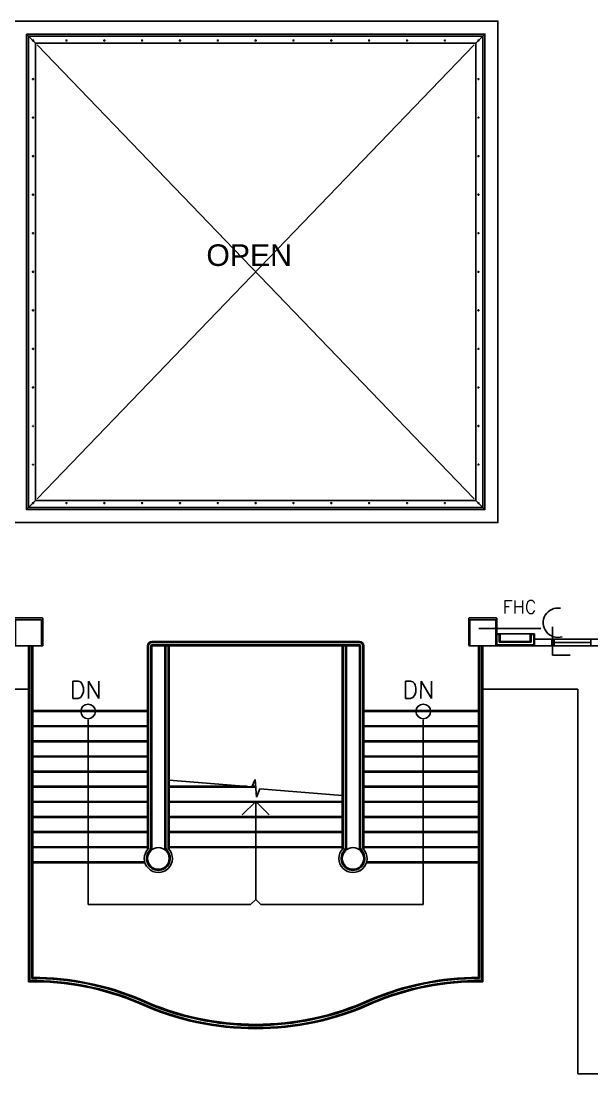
# Model space of a CAD drawing. Header units: millimetres. Extents: x -616979 to 2364082, y 43054 to 1637649.
# Drawn here: x -601854 to -588654, y 75698 to 100052 of the extents above; entities that cross this region are included whole.
import ezdxf

# ---------------------------------------------------------------- set-up
doc = ezdxf.new("R2010")
doc.units = ezdxf.units.MM
doc.linetypes.add('HIDDEN', pattern=[0.375, 0.25, -0.125])
for name, color, linetype in [('a-column', 7, 'Continuous'), ('a-labels', 7, 'Continuous'), ('a-line', 7, 'Continuous'), ('a-railings', 253, 'Continuous'), ('a-roof', 7, 'Continuous'), ('a-stairs', 8, 'Continuous'), ('a-wall', 5, 'Continuous'), ('a-windows', 7, 'Continuous')]:
    doc.layers.add(name, color=color, linetype=linetype)
doc.styles.add('-kitz', font='arial.ttf')
doc.styles.add('100scale@80cl', font='romans.shx', dxfattribs={"height": 0.2})
doc.styles.add('200scale@60cl', font='ROMANS.shx', dxfattribs={"height": 0.3})

msp = doc.modelspace()

# ---------------------------------------------------------------- linework, layer by layer
at = {"layer": 'a-column', "color": 9, "linetype": 'HIDDEN'}
for points in [[(-602004.438, 86252.18), (-601354.438, 86252.18), (-601354.438, 85602.18), (-602004.438, 85602.18)], [(-591504.438, 86252.18), (-590854.438, 86252.18), (-590854.438, 85602.18), (-591504.438, 85602.18)]]:
    msp.add_lwpolyline(points, close=True, dxfattribs=at)
at = {"layer": 'a-column'}
for points in [[(-601979.438, 86202.18), (-601379.438, 86202.18), (-601379.438, 85602.18), (-601979.438, 85602.18)], [(-591479.438, 86202.18), (-590879.438, 86202.18), (-590879.438, 85602.18), (-591479.438, 85602.18)]]:
    msp.add_lwpolyline(points, close=True, dxfattribs=at)
at = {"layer": 'a-column', "color": 9}
for centre in [(-598679.438, 80682.485), (-594179.438, 80682.485)]:
    msp.add_circle(centre, 250, dxfattribs=at)
at = {"layer": 'a-labels', "color": 9}
for p, q in [((-589567.221, 86037.784), (-589567.221, 85382.098)), ((-589567.221, 85382.098), (-589156.623, 85382.098))]:
    msp.add_line(p, q, dxfattribs=at)
msp.add_arc((-589441.9, 86135.836), 339.026, 80.2440959, 287.1329259, dxfattribs=at)
at = {"layer": 'a-line'}
for p, q in [((-591379.464, 89002.377), (-601479.464, 99502.377)), ((-601479.438, 89002.377), (-591379.49, 99502.913)), ((-588979.438, 75702.351), (-587879.438, 75698.458))]:
    msp.add_line(p, q, dxfattribs=at)
at = {"layer": 'a-railings'}
for p, q in [((-601516.938, 99539.851), (-601729.438, 99752.351)), ((-591341.938, 99539.851), (-591129.438, 99752.351)), ((-601516.938, 88964.851), (-601729.438, 88752.351)), ((-591341.938, 88964.851), (-591129.438, 88752.351)), ((-601654.438, 85602.35), (-601654.438, 77857.765)), ((-601604.438, 85602.35), (-601604.438, 77908.026)), ((-598904.438, 85602.18), (-598904.438, 80927.848)), ((-598854.438, 85602.18), (-598854.438, 80926.954)), ((-594029.438, 85702.18), (-598829.438, 85702.18)), ((-594029.438, 85677.18), (-598829.438, 85677.18)), ((-594029.438, 85627.18), (-598829.438, 85627.18)), ((-594029.438, 85602.18), (-598829.438, 85602.18)), ((-598504.438, 85602.18), (-598504.438, 80926.954)), ((-598454.438, 85602.18), (-598454.438, 80927.848)), ((-594404.438, 80927.848), (-594404.438, 85602.18)), ((-594354.438, 80931.632), (-594354.438, 85602.18)), ((-594004.438, 80926.954), (-594004.438, 85602.18)), ((-593954.438, 80927.848), (-593954.438, 85602.18)), ((-591254.438, 85602.35), (-591254.438, 77908.026)), ((-591204.438, 85602.35), (-591204.438, 77857.765))]:
    msp.add_line(p, q, dxfattribs=at)
for points in [[(-602029.438, 100052.351), (-590829.438, 100052.351), (-590829.438, 88452.351), (-602029.438, 88452.351)], [(-601729.438, 99752.351), (-591129.438, 99752.351), (-591129.438, 88752.351), (-601729.438, 88752.351)], [(-601679.438, 99702.351), (-591179.438, 99702.351), (-591179.438, 88802.351), (-601679.438, 88802.351)], [(-601516.938, 99539.851), (-591341.938, 99539.851), (-591341.938, 88964.851), (-601516.938, 88964.851)]]:
    msp.add_lwpolyline(points, close=True, dxfattribs=at)
for centre in [(-601579.438, 99602.351), (-600804.411, 99602.896), (-599929.424, 99602.787), (-599054.438, 99602.678), (-598179.438, 99602.569), (-597304.451, 99602.46), (-596429.451, 99602.351), (-595554.451, 99602.351), (-594679.464, 99602.351), (-593804.464, 99602.351), (-592929.477, 99602.351), (-592054.49, 99602.351), (-591279.438, 99602.351), (-601579.438, 98710.684), (-591279.438, 98710.684), (-601579.438, 97819.017), (-591279.438, 97819.017), (-601579.438, 96927.351), (-591279.438, 96927.351), (-601579.438, 96035.684), (-591279.438, 96035.684), (-601579.438, 95144.017), (-591279.438, 95144.017), (-601579.438, 94252.351), (-591279.438, 94252.351), (-601579.438, 93360.684), (-591279.438, 93360.684), (-601579.438, 92469.017), (-591279.438, 92469.017), (-601579.438, 91577.351), (-591279.438, 91577.351), (-591279.438, 90685.684), (-591279.438, 89794.017), (-601579.438, 88902.351), (-600804.411, 88902.896), (-599929.424, 88902.787), (-599054.438, 88902.678), (-598179.438, 88902.569), (-597304.451, 88902.46), (-596429.451, 88902.351), (-595554.451, 88902.351), (-594679.464, 88902.351), (-593804.464, 88902.351), (-592929.477, 88902.351), (-592054.49, 88902.351), (-591279.438, 88902.351)]:
    msp.add_circle(centre, 12.5, dxfattribs=at)
at = {"layer": 'a-railings', "linetype": 'HIDDEN', "ltscale": 0.058}
for centre in [(-601579.438, 90685.684), (-601579.438, 89794.017)]:
    msp.add_circle(centre, 12.5, dxfattribs=at)
at = {"layer": 'a-railings'}
for centre, radius, start, end in [((-598829.438, 85602.18), 100, 90, 180), ((-598829.438, 85602.18), 75, 90, 180), ((-598829.438, 85602.18), 25, 90, 180), ((-594029.438, 85602.18), 100, 0, 90), ((-594029.438, 85602.18), 75, 0, 90), ((-594029.438, 85602.18), 25, 0, 90), ((-598679.438, 80682.485), 325, 135.1999055, 43.1359774), ((-598679.438, 80682.485), 275, 134.565364, 45.434636), ((-598935.301, 80929.293), 30.897, 324.8183663, 357.3182678), ((-598935.301, 80929.293), 80.897, 321.0232759, 1.6570689), ((-598423.574, 80929.293), 80.897, 178.3429312, 218.9767241), ((-598423.574, 80929.293), 30.897, 177.3182679, 232.7544382), ((-594179.438, 80682.485), 325, 135.1999055, 43.1359774), ((-594179.438, 80682.485), 275, 134.565364, 45.434636), ((-594435.301, 80929.293), 30.897, 324.8183663, 357.3182678), ((-594435.301, 80929.293), 80.897, 321.0232759, 1.6570644), ((-593923.574, 80929.293), 80.897, 178.3429312, 218.9767241), ((-601596.277, 71508.194), 6349.837, 66.9351318, 90.5248041), ((-601596.277, 71508.194), 6399.837, 66.9297321, 90.073062), ((-591262.598, 71508.194), 6399.837, 89.926938, 113.0702679), ((-591262.598, 71508.194), 6349.837, 89.4751959, 113.0648682), ((-596429.438, 83245.165), 6475, 245.5582804, 294.4417196), ((-596429.438, 83245.165), 6425, 245.5529436, 294.4470564)]:
    msp.add_arc(centre, radius, start, end, dxfattribs=at)
at = {"layer": 'a-roof', "color": 8}
for p, q in [((-603879.438, 84602.351), (-601679.438, 84602.351)), ((-588979.438, 84602.351), (-591179.438, 84602.351)), ((-588979.438, 84602.351), (-588979.438, 75702.351))]:
    msp.add_line(p, q, dxfattribs=at)
at = {"layer": 'a-stairs', "color": 9}
for p, q in [((-601679.438, 85602.35), (-601679.438, 77832.485)), ((-601579.438, 85602.35), (-601579.438, 77933.009)), ((-598929.438, 80890.15), (-598929.438, 85602.18)), ((-598829.438, 80882.485), (-598829.438, 85602.18)), ((-598529.438, 80882.485), (-598529.438, 85602.18)), ((-598429.438, 82496.942), (-598429.438, 85602.18)), ((-598429.438, 80890.15), (-598429.438, 85602.18)), ((-594429.438, 82948.254), (-594429.438, 85602.18)), ((-594429.438, 85602.18), (-594429.438, 80890.15)), ((-594329.438, 80882.485), (-594329.438, 85602.18)), ((-591279.438, 85602.35), (-591279.438, 77933.009)), ((-591179.438, 85602.35), (-591179.438, 77832.485)), ((-600304.438, 83892.485), (-600304.438, 79617.574)), ((-592554.438, 83892.485), (-592554.438, 79617.574)), ((-594429.438, 82135.947), (-594429.438, 82948.254)), ((-596445.119, 82506.54), (-596521.429, 82342.827)), ((-596413.756, 82099.52), (-596445.119, 82506.54)), ((-596429.438, 82003.03), (-596429.438, 79733.766)), ((-598429.438, 80682.485), (-598429.438, 80797.049)), ((-594429.438, 80797.049), (-594429.438, 80682.485)), ((-596429.438, 79733.766), (-596545.63, 79617.574)), ((-596429.438, 79733.766), (-596313.245, 79617.574)), ((-600304.438, 79617.574), (-596545.63, 79617.574)), ((-596313.245, 79617.574), (-592554.438, 79617.574))]:
    msp.add_line(p, q, dxfattribs=at)
at = {"layer": 'a-stairs'}
for p, q in [((-594029.438, 80882.485), (-594029.438, 85602.18)), ((-593929.438, 85602.18), (-593929.438, 80890.15)), ((-598929.438, 84082.485), (-601579.438, 84082.485)), ((-593929.438, 84082.485), (-591279.438, 84082.485)), ((-593929.438, 83732.485), (-591279.438, 83732.485)), ((-598929.438, 83382.485), (-601579.438, 83382.485)), ((-593929.438, 83382.485), (-591279.438, 83382.485)), ((-598929.438, 83032.485), (-601579.438, 83032.485)), ((-593929.438, 83032.485), (-591279.438, 83032.485)), ((-593929.438, 82682.485), (-591279.438, 82682.485)), ((-598929.438, 82332.485), (-601579.438, 82332.485)), ((-598429.438, 82496.942), (-596521.429, 82342.827)), ((-598429.438, 82352.485), (-596640.991, 82352.485)), ((-596516.927, 82352.485), (-596433.248, 82352.485)), ((-596516.927, 82352.485), (-596433.248, 82352.485)), ((-593929.438, 82332.485), (-591279.438, 82332.485)), ((-596336.617, 82289.884), (-596413.756, 82099.52)), ((-596336.617, 82289.884), (-594429.438, 82135.947)), ((-598929.438, 81982.485), (-601579.438, 81982.485)), ((-598429.438, 82002.485), (-594429.438, 82002.485)), ((-596741.292, 81691.175), (-596429.438, 82003.03)), ((-596117.583, 81691.175), (-596429.438, 82003.03)), ((-593929.438, 81982.485), (-591279.438, 81982.485)), ((-598929.438, 81632.485), (-601579.438, 81632.485)), ((-598429.438, 81652.485), (-594429.438, 81652.485)), ((-593929.438, 81632.485), (-591279.438, 81632.485)), ((-598929.438, 81282.485), (-601579.438, 81282.485)), ((-593929.438, 81282.485), (-591279.438, 81282.485)), ((-598929.438, 80932.485), (-601579.438, 80932.485)), ((-598429.438, 80952.485), (-594429.438, 80952.485)), ((-593929.438, 80932.485), (-591279.438, 80932.485)), ((-598929.438, 80682.485), (-598929.438, 80797.049)), ((-598929.438, 80582.485), (-598929.438, 80682.485)), ((-593929.438, 80797.049), (-593929.438, 80682.485)), ((-593929.438, 80582.485), (-593929.438, 80682.485)), ((-598988.67, 80582.485), (-601579.438, 80582.485)), ((-598929.438, 80582.485), (-598935.611, 80582.485)), ((-593929.438, 80582.485), (-593923.264, 80582.485)), ((-593870.205, 80582.485), (-591279.438, 80582.485))]:
    msp.add_line(p, q, dxfattribs=at)
at = {"layer": 'a-stairs', "color": 8, "linetype": 'HIDDEN'}
for p, q in [((-598929.438, 84102.485), (-601579.438, 84102.485)), ((-593929.438, 84102.485), (-591279.438, 84102.485)), ((-593929.438, 83752.485), (-591279.438, 83752.485)), ((-598929.438, 83402.485), (-601579.438, 83402.485)), ((-593929.438, 83402.485), (-591279.438, 83402.485)), ((-598929.438, 83052.485), (-601579.438, 83052.485)), ((-593929.438, 83052.485), (-591279.438, 83052.485)), ((-593929.438, 82702.485), (-591279.438, 82702.485)), ((-598929.438, 82352.485), (-601579.438, 82352.485)), ((-598429.438, 82332.485), (-596431.707, 82332.485)), ((-593929.438, 82352.485), (-591279.438, 82352.485)), ((-598929.438, 82002.485), (-601579.438, 82002.485)), ((-598429.438, 81982.485), (-594429.438, 81982.485)), ((-593929.438, 82002.485), (-591279.438, 82002.485)), ((-598929.438, 81652.485), (-601579.438, 81652.485)), ((-598429.438, 81632.485), (-594429.438, 81632.485)), ((-593929.438, 81652.485), (-591279.438, 81652.485)), ((-598929.438, 81302.485), (-601579.438, 81302.485)), ((-593929.438, 81302.485), (-591279.438, 81302.485)), ((-598929.438, 80952.485), (-601579.438, 80952.485)), ((-598429.438, 80932.485), (-594429.438, 80932.485)), ((-593929.438, 80952.485), (-591279.438, 80952.485)), ((-598994.438, 80602.485), (-601579.438, 80602.485)), ((-593864.438, 80602.485), (-591279.438, 80602.485))]:
    msp.add_line(p, q, dxfattribs=at)
at = {"layer": 'a-stairs', "linetype": 'HIDDEN'}
for p, q in [((-598929.438, 83752.485), (-601579.438, 83752.485)), ((-598929.438, 82702.485), (-601579.438, 82702.485)), ((-598429.438, 81282.485), (-594429.438, 81282.485)), ((-598929.438, 80602.485), (-598942.544, 80602.485)), ((-593929.438, 80602.485), (-593916.331, 80602.485))]:
    msp.add_line(p, q, dxfattribs=at)
at = {"layer": 'a-stairs', "color": 8}
for p, q in [((-598929.438, 83732.485), (-601579.438, 83732.485)), ((-598929.438, 82682.485), (-601579.438, 82682.485)), ((-598429.438, 81302.485), (-594429.438, 81302.485))]:
    msp.add_line(p, q, dxfattribs=at)
at = {"layer": 'a-stairs', "color": 9}
msp.add_circle((-600304.438, 84082.485), 169.578, dxfattribs=at)
at = {"layer": 'a-stairs'}
msp.add_circle((-592554.438, 84082.485), 169.578, dxfattribs=at)
msp.add_arc((-593923.574, 80929.293), 30.897, 177.3182679, 232.7544382, dxfattribs=at)
at = {"layer": 'a-stairs', "color": 9}
for centre, radius, start, end in [((-601596.277, 71508.194), 6424.837, 66.9270481, 89.8498311), ((-591262.598, 71508.194), 6424.837, 90.1501689, 113.0729519), ((-601596.277, 71508.194), 6324.837, 66.9378477, 90.7533642), ((-591262.598, 71508.194), 6324.837, 89.2466358, 113.0621523), ((-596429.438, 83245.165), 6500, 245.5609335, 294.4390665), ((-596429.438, 83245.165), 6400, 245.5502597, 294.4497403)]:
    msp.add_arc(centre, radius, start, end, dxfattribs=at)
at = {"layer": 'a-wall', "color": 9}
for p, q in [((-591273.486, 86002.35), (-589834.723, 86002.35)), ((-577429.438, 85752.18), (-589979.438, 85752.18)), ((-577429.438, 85602.18), (-589979.438, 85602.18))]:
    msp.add_line(p, q, dxfattribs=at)
at = {"layer": 'a-wall', "color": 9, "lineweight": 25}
for p, q in [((-590779.438, 85882.18), (-590879.438, 85882.18)), ((-590879.438, 85602.18), (-590879.438, 85882.18)), ((-590859.438, 85622.18), (-590859.438, 85862.18)), ((-590859.438, 85862.18), (-590799.438, 85862.18)), ((-590799.438, 85862.18), (-590799.438, 85682.18)), ((-590779.438, 85882.18), (-590079.438, 85882.18)), ((-590779.438, 85702.18), (-590779.438, 85882.18)), ((-590079.438, 85702.18), (-590079.438, 85882.18)), ((-590079.438, 85882.18), (-589979.438, 85882.18)), ((-590059.438, 85862.18), (-590059.438, 85682.18)), ((-589999.438, 85862.18), (-590059.438, 85862.18)), ((-589999.438, 85622.18), (-589999.438, 85862.18)), ((-589979.438, 85602.18), (-589979.438, 85882.18)), ((-589979.438, 85752.18), (-589979.438, 85602.18)), ((-589579.438, 85752.18), (-589979.438, 85752.18)), ((-589579.438, 85752.18), (-589579.438, 85602.18)), ((-589579.438, 85602.18), (-589579.438, 85752.18)), ((-589529.438, 85752.18), (-589529.438, 85602.18)), ((-589979.438, 85602.18), (-590879.438, 85602.18)), ((-589999.438, 85622.18), (-590859.438, 85622.18)), ((-590799.438, 85682.18), (-590059.438, 85682.18)), ((-590079.438, 85702.18), (-590779.438, 85702.18)), ((-589979.438, 85602.18), (-589579.438, 85602.18))]:
    msp.add_line(p, q, dxfattribs=at)
at = {"layer": 'a-windows'}
for p, q in [((-588679.438, 85752.18), (-588679.438, 85602.18)), ((-589529.438, 85677.18), (-588679.438, 85677.18))]:
    msp.add_line(p, q, dxfattribs=at)

# ---------------------------------------------------------------- texts
at = {"layer": 'a-labels', "style": '-kitz'}
msp.add_text('OPEN', height=500, dxfattribs=at).set_placement((-597569.737, 94387.834))
at = {"layer": 'a-labels', "color": 9, "linetype": 'Continuous', "style": '100scale@80cl'}
for p in [(-600723.024, 84384.015), (-593035.488, 84384.015)]:
    msp.add_text('DN', height=400, rotation=359.9665651, dxfattribs=at).set_placement(p)
at = {"layer": 'a-labels', "color": 9, "linetype": 'Continuous', "insert": (-589935.775, 86350.454), "char_height": 300, "width": 1758.28612, "attachment_point": 9, "style": '200scale@60cl'}
msp.add_mtext('FHC', dxfattribs=at)

doc.saveas('drawing.dxf')
